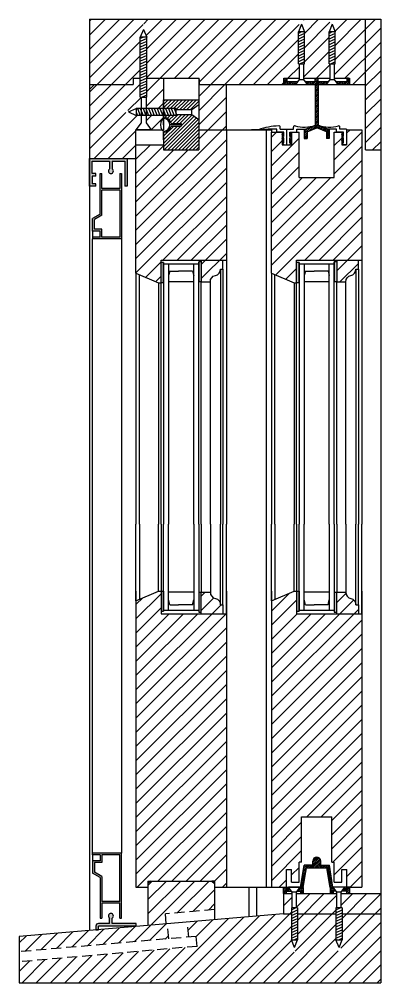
# Model space of a CAD drawing. Header units: inches. Extents: x 1985 to 11287, y 379 to 3234.
# Drawn here: x 7912.71 to 7921.71, y 1638.75 to 1662.75 of the extents above; entities that cross this region are included whole.
import ezdxf

# ---------------------------------------------------------------- set-up
doc = ezdxf.new("R2010")
doc.units = ezdxf.units.IN
doc.header["$MEASUREMENT"] = 0
doc.linetypes.add('HIDDEN', pattern=[0.375, 0.25, -0.125])
for name, color, linetype in [('alum. sill 99', 1, 'CONTINUOUS'), ('glass 99', 6, 'CONTINUOUS'), ('glazing tape 99', 7, 'CONTINUOUS'), ('hardware 99', 94, 'CONTINUOUS'), ('hatch 99', 1, 'CONTINUOUS'), ('screen 99', 4, 'CONTINUOUS'), ('weatherstripping 99', 5, 'CONTINUOUS'), ('wood detail 99', 7, 'CONTINUOUS')]:
    doc.layers.add(name, color=color, linetype=linetype)
pattern_1 = [(45, (8515.62626, 597.57877), (-0.176776695, 0.176776695), [])]

msp = doc.modelspace()

# ---------------------------------------------------------------- hatches: boundary and pattern name
at = {"layer": 'alum. sill 99'}
h = msp.add_hatch(dxfattribs=at)
h.set_pattern_fill('ANSI31', color=256, scale=2, style=0)
h.paths.add_polyline_path([(7917.863507, 1647.667965), (7917.863507, 1647.942163), (7916.238507, 1647.942163), (7916.238507, 1648.509127), (7916.176007, 1648.509127), (7915.613507, 1648.268056), (7915.613507, 1646.985707), (7915.613507, 1641.134127), (7915.908507, 1641.134127), (7915.908507, 1641.288127), (7917.568507, 1641.288127), (7917.568507, 1641.134127), (7917.863507, 1641.134127)])
h.paths.add_polyline_path([(7917.777507, 1648.168677), (7917.715007, 1648.168677), (7917.715007, 1648.181799, 0.350781059), (7917.590007, 1648.324927, -0.375199902), (7917.465007, 1648.481177), (7917.238507, 1648.481177), (7917.238507, 1647.942163), (7917.777507, 1647.942163)], flags=17)
h.paths.add_polyline_path([(7921.238509, 1647.667965), (7921.238509, 1647.942163), (7919.613509, 1647.942163), (7919.613509, 1648.509127), (7919.551009, 1648.509127), (7918.988509, 1648.268056), (7918.988509, 1646.985707), (7918.988509, 1641.134127), (7919.363509, 1641.134127), (7919.363509, 1641.571627), (7919.488509, 1641.571627), (7919.488509, 1641.259127), (7919.676009, 1641.259127), (7919.676009, 1641.759127), (7919.738509, 1641.759127), (7919.738509, 1642.884127), (7920.488509, 1642.884127), (7920.488509, 1641.759127), (7920.551009, 1641.759127), (7920.551009, 1641.259127), (7920.738509, 1641.259127), (7920.738509, 1641.571627), (7920.863509, 1641.571627), (7920.863509, 1641.134127), (7920.938509, 1641.134127), (7921.238509, 1641.134127)])
h.paths.add_polyline_path([(7921.152509, 1648.168677), (7921.090009, 1648.168677), (7921.090009, 1648.181799, 0.350781059), (7920.965009, 1648.324927, -0.375199902), (7920.840009, 1648.481177), (7920.613509, 1648.481177), (7920.613509, 1647.942163), (7921.152509, 1647.942163)], flags=17)
at = {"layer": 'glazing tape 99'}
h = msp.add_hatch(color=7, dxfattribs=at)
h.paths.add_polyline_path([(7917.176007, 1656.214911), (7917.238507, 1656.214911), (7917.238507, 1656.714911), (7917.176007, 1656.714911)])
h.paths.add_polyline_path([(7916.238507, 1656.191411), (7916.301007, 1656.191411), (7916.301007, 1656.691411), (7916.238507, 1656.691411)])
h = msp.add_hatch(color=7, dxfattribs=at)
h.paths.add_polyline_path([(7917.176007, 1656.214911), (7917.238507, 1656.214911), (7917.238507, 1656.714911), (7917.176007, 1656.714911)])
h.paths.add_polyline_path([(7916.238507, 1656.191411), (7916.301007, 1656.191411), (7916.301007, 1656.691411), (7916.238507, 1656.691411)])
h = msp.add_hatch(color=7, dxfattribs=at)
h.paths.add_polyline_path([(7920.551009, 1656.214911), (7920.613509, 1656.214911), (7920.613509, 1656.714911), (7920.551009, 1656.714911)])
h.paths.add_polyline_path([(7919.613509, 1656.191411), (7919.676009, 1656.191411), (7919.676009, 1656.691411), (7919.613509, 1656.691411)])
h = msp.add_hatch(color=7, dxfattribs=at)
h.paths.add_polyline_path([(7920.551009, 1656.214911), (7920.613509, 1656.214911), (7920.613509, 1656.714911), (7920.551009, 1656.714911)])
h.paths.add_polyline_path([(7919.613509, 1656.191411), (7919.676009, 1656.191411), (7919.676009, 1656.691411), (7919.613509, 1656.691411)])
h = msp.add_hatch(color=7, dxfattribs=at)
h.paths.add_polyline_path([(7917.176007, 1647.981177), (7917.238507, 1647.981177), (7917.238507, 1648.481177), (7917.176007, 1648.481177)])
h.paths.add_polyline_path([(7916.238507, 1648.009127), (7916.301007, 1648.009127), (7916.301007, 1648.509127), (7916.238507, 1648.509127)])
h = msp.add_hatch(color=7, dxfattribs=at)
h.paths.add_polyline_path([(7920.551009, 1647.981177), (7920.613509, 1647.981177), (7920.613509, 1648.481177), (7920.551009, 1648.481177)])
h.paths.add_polyline_path([(7919.613509, 1648.009127), (7919.676009, 1648.009127), (7919.676009, 1648.509127), (7919.613509, 1648.509127)])
at = {"layer": 'hardware 99'}
h = msp.add_hatch(dxfattribs=at)
h.set_pattern_fill('ANSI31', color=256, scale=0.25, style=0)
h.set_pattern_definition([(45, (8264.01868, -311.12573), (-0.0220970869, 0.0220970869), [])])
h.paths.add_polyline_path([(7919.586597, 1661.12896), (7919.639538, 1661.20096), (7919.365509, 1661.20096), (7919.365509, 1661.28296), (7919.325509, 1661.28296), (7919.293509, 1661.25096), (7919.293509, 1661.12896)])
h.paths.add_polyline_path([(7919.822479, 1661.20096), (7919.875421, 1661.12896), (7920.077509, 1661.12896), (7920.077509, 1660.11396), (7919.837712, 1660.01596), (7919.801009, 1660.00096), (7919.801009, 1659.78096), (7919.873009, 1659.78096), (7919.873009, 1659.952604), (7920.113509, 1660.050892), (7920.354009, 1659.952604), (7920.354009, 1659.78096), (7920.426009, 1659.78096), (7920.426009, 1660.00096), (7920.149509, 1660.11396), (7920.149509, 1661.12896), (7920.351597, 1661.12896), (7920.404538, 1661.20096), (7920.149509, 1661.20096), (7920.149509, 1661.28296), (7920.077509, 1661.28296), (7920.077509, 1661.20096)])
h.paths.add_polyline_path([(7920.587479, 1661.20096), (7920.640421, 1661.12896), (7920.933509, 1661.12896), (7920.933509, 1661.25096), (7920.901509, 1661.28296), (7920.861509, 1661.28296), (7920.861509, 1661.20096)])
h = msp.add_hatch(dxfattribs=at)
h.set_pattern_fill('ANSI31', color=256, scale=0.25, style=0)
h.set_pattern_definition([(45, (8264.01868, -250.430067), (-0.0220970869, 0.0220970869), [])])
h.paths.add_polyline_path([(7919.414097, 1641.134127), (7919.288509, 1641.134127), (7919.288509, 1640.974127), (7919.360509, 1640.974127), (7919.360509, 1641.034127), (7919.487626, 1641.034127)])
h.paths.add_polyline_path([(7919.779564, 1641.1225), (7919.859685, 1641.612127), (7920.367333, 1641.612127), (7920.447454, 1641.1225), (7920.447454, 1640.974127), (7920.519454, 1640.974127), (7920.519454, 1641.034127), (7920.597626, 1641.034127), (7920.524097, 1641.134127), (7920.518509, 1641.134127), (7920.428509, 1641.684127), (7920.213509, 1641.684127), (7920.213509, 1641.784127, 1), (7920.013509, 1641.784127), (7920.013509, 1641.684127), (7919.798509, 1641.684127), (7919.708509, 1641.134127), (7919.702921, 1641.134127), (7919.629391, 1641.034127), (7919.707564, 1641.034127), (7919.707564, 1640.974127), (7919.779564, 1640.974127)])
h.paths.add_polyline_path([(7920.938509, 1641.134127), (7920.812921, 1641.134127), (7920.739391, 1641.034127), (7920.866509, 1641.034127), (7920.866509, 1640.974127), (7920.938509, 1640.974127)])
at = {"layer": 'hatch 99'}
h = msp.add_hatch(dxfattribs=at)
h.set_pattern_fill('ANSI31', color=256, scale=2, style=0)
h.set_pattern_definition(pattern_1)
h.paths.add_polyline_path([(7915.716007, 1662.31096), (7915.738507, 1662.361254), (7915.738507, 1662.51132), (7915.801007, 1662.651026), (7915.863507, 1662.51132), (7915.863507, 1662.361254), (7915.886007, 1662.31096), (7915.886007, 1661.28296), (7917.184007, 1661.28296), (7917.184007, 1661.12896), (7919.293509, 1661.12896), (7919.293509, 1661.28296), (7919.678509, 1661.28296), (7919.678509, 1661.64646), (7919.656009, 1661.64646), (7919.656009, 1662.43896), (7919.678509, 1662.49596), (7919.678509, 1662.75396), (7914.457757, 1662.75396), (7914.457757, 1661.12896), (7915.544007, 1661.12896), (7915.544007, 1661.28296), (7915.707749, 1661.28296), (7915.716007, 1661.286381)])
h.paths.add_polyline_path([(7920.421009, 1662.43896), (7920.443509, 1662.49596), (7920.443509, 1662.75396), (7919.783509, 1662.75396), (7919.783509, 1662.49596), (7919.806009, 1662.43896), (7919.806009, 1661.64646), (7919.783509, 1661.64646), (7919.783509, 1661.28296), (7920.443509, 1661.28296), (7920.443509, 1661.64646), (7920.421009, 1661.64646)])
h.paths.add_polyline_path([(7921.332259, 1662.75396), (7920.548509, 1662.75396), (7920.548509, 1662.49596), (7920.571009, 1662.43896), (7920.571009, 1661.64646), (7920.548509, 1661.64646), (7920.548509, 1661.28296), (7920.933509, 1661.28296), (7920.933509, 1661.12896), (7921.332259, 1661.12896)])
h.paths.add_polyline_path([(7921.707259, 1662.75396), (7921.332259, 1662.75396), (7921.332259, 1659.50096), (7921.707259, 1659.50096)])
h = msp.add_hatch(dxfattribs=at)
h.set_pattern_fill('ANSI31', color=256, scale=2, style=0)
h.set_pattern_definition(pattern_1)
h.paths.add_polyline_path([(7915.738507, 1660.17096), (7915.738507, 1660.359849), (7915.616007, 1660.359849), (7915.565713, 1660.382349), (7915.471817, 1660.382349), (7915.332111, 1660.444849), (7915.471817, 1660.507349), (7915.565713, 1660.507349), (7915.616007, 1660.529849), (7915.738507, 1660.529849), (7915.738507, 1660.81346), (7915.716007, 1660.81346), (7915.716007, 1661.28296), (7915.544007, 1661.28296), (7915.544007, 1661.12896), (7914.582757, 1661.12896), (7914.457757, 1661.00396), (7914.457757, 1659.28296), (7915.613507, 1659.28296), (7915.613507, 1660.00096)])
h.paths.add_polyline_path([(7916.301007, 1661.28296), (7915.886007, 1661.28296), (7915.886007, 1660.81346), (7915.863507, 1660.81346), (7915.863507, 1660.529849), (7916.301007, 1660.529849)])
h.paths.add_polyline_path([(7916.253695, 1660.250625, -0.239084783), (7916.301007, 1660.281581), (7916.301007, 1660.359849), (7915.863507, 1660.359849), (7915.863507, 1660.17096), (7915.988507, 1660.00096), (7916.253888, 1660.00096, -0.267534355)])
h.paths.add_polyline_path([(7917.863507, 1661.12896), (7917.176007, 1661.12896), (7917.176007, 1660.75096), (7917.176007, 1660.00096), (7917.863507, 1660.00096)])
h.paths.add_polyline_path([(7917.863507, 1660.00096), (7917.176007, 1660.00096), (7917.176007, 1659.50396), (7916.301007, 1659.50396), (7916.301007, 1659.62596), (7915.613507, 1659.62596), (7915.613507, 1656.432483), (7916.176007, 1656.191411), (7916.238507, 1656.191411), (7916.238507, 1656.753926), (7917.863507, 1656.753926)])
h.paths.add_polyline_path([(7917.777507, 1656.753926), (7917.238507, 1656.753926), (7917.238507, 1656.214911), (7917.465007, 1656.214911, -0.375199902), (7917.590007, 1656.371161, 0.375199902), (7917.715007, 1656.527411), (7917.777507, 1656.527411)], flags=17)
h.paths.add_polyline_path([(7921.238509, 1660.00096), (7920.856509, 1660.00096), (7920.856509, 1659.62596), (7920.784509, 1659.62596), (7920.738509, 1659.62596), (7920.738509, 1659.93846), (7920.606509, 1659.93846), (7920.551009, 1659.93846), (7920.551009, 1658.81346), (7919.676009, 1658.81346), (7919.676009, 1659.93846), (7919.488509, 1659.93846), (7919.488509, 1659.62596), (7919.252509, 1659.62596), (7919.252509, 1659.93846), (7919.120509, 1659.93846), (7918.988509, 1659.93846), (7918.988509, 1656.432483), (7919.551009, 1656.191411), (7919.613509, 1656.191411), (7919.613509, 1656.753926), (7921.238509, 1656.753926)])
h.paths.add_polyline_path([(7921.152509, 1656.753926), (7920.613509, 1656.753926), (7920.613509, 1656.214911), (7920.840009, 1656.214911, -0.375199902), (7920.965009, 1656.371161, 0.375199902), (7921.090009, 1656.527411), (7921.152509, 1656.527411)], flags=17)
h = msp.add_hatch(dxfattribs=at)
h.set_pattern_fill('ANSI31', color=256, scale=0.5, style=0)
h.set_pattern_definition([(45, (8420.75259, 229.02814), (-0.0441941738, 0.0441941738), [])])
h.paths.add_polyline_path([(7917.176007, 1660.00096), (7917.176007, 1660.257349), (7917.006007, 1660.382349), (7916.613507, 1660.382349), (7916.613507, 1660.359849), (7916.301007, 1660.359849), (7916.301007, 1660.31346, -0.365977382), (7916.485885, 1660.15721), (7916.738507, 1660.15721), (7916.738507, 1660.09471), (7916.485885, 1660.09471, -0.365977382), (7916.301007, 1659.93846), (7916.301007, 1659.75096), (7916.301007, 1659.50396), (7917.176007, 1659.50396)])
h.paths.add_polyline_path([(7917.176007, 1660.75096), (7916.301007, 1660.75096), (7916.301007, 1660.529849), (7916.613507, 1660.529849), (7916.613507, 1660.507349), (7917.006007, 1660.507349), (7917.176007, 1660.632349)])
h = msp.add_hatch(dxfattribs=at)
h.set_pattern_fill('ANSI31', color=256, scale=2, style=0)
h.set_pattern_definition(pattern_1)
h.paths.add_polyline_path([(7921.707259, 1640.974127), (7920.938509, 1640.974127), (7920.721009, 1640.974127), (7920.721009, 1640.616627), (7920.743509, 1640.616627), (7920.743509, 1640.474127), (7921.707259, 1640.474127)])
h.paths.add_polyline_path([(7920.616009, 1640.974127), (7919.611009, 1640.974127), (7919.611009, 1640.616627), (7919.633509, 1640.616627), (7919.633509, 1640.474127), (7920.593509, 1640.474127), (7920.593509, 1640.616627), (7920.616009, 1640.616627)])
h.paths.add_polyline_path([(7919.506009, 1640.974127), (7919.288509, 1640.974127), (7919.288509, 1640.474127), (7919.483509, 1640.474127), (7919.483509, 1640.616627), (7919.506009, 1640.616627)])
h.paths.add_polyline_path([(7921.707259, 1640.474127), (7920.743509, 1640.474127), (7920.743509, 1639.824127), (7920.721009, 1639.767127), (7920.721009, 1639.638325), (7920.668509, 1639.498619), (7920.616009, 1639.638325), (7920.616009, 1639.767127), (7920.593509, 1639.824127), (7920.593509, 1640.474127), (7919.633509, 1640.474127), (7919.633509, 1639.824127), (7919.611009, 1639.767127), (7919.611009, 1639.638325), (7919.558509, 1639.498619), (7919.506009, 1639.638325), (7919.506009, 1639.767127), (7919.483509, 1639.824127), (7919.483509, 1640.474127), (7919.288509, 1640.474127), (7916.896898, 1640.266466), (7916.929337, 1639.892872), (7917.116134, 1639.909091), (7917.13776, 1639.660028), (7912.707757, 1639.275376), (7912.707757, 1638.754127), (7921.707259, 1638.754127)])
h.paths.add_polyline_path([(7916.398773, 1640.223214), (7912.707757, 1639.902728), (7912.707757, 1639.526317), (7916.431211, 1639.84962)], flags=17)
h.paths.add_polyline_path([(7917.568507, 1641.225627), (7917.506007, 1641.288127), (7915.971007, 1641.288127), (7915.908507, 1641.225627), (7915.908507, 1640.180645), (7916.368661, 1640.2206), (7916.347035, 1640.469663), (7917.568507, 1640.575722)])
at = {"layer": 'screen 99'}
for points in [[(7915.395257, 1659.28296), (7914.457757, 1659.28296), (7914.457757, 1658.59546), (7914.613757, 1658.59546), (7914.613757, 1658.65796), (7914.520257, 1658.65796), (7914.520257, 1658.84546), (7914.613757, 1658.84546), (7914.613757, 1658.90796), (7914.520257, 1658.90796), (7914.520257, 1659.22046), (7914.957757, 1659.22046), (7914.957757, 1659.024587, 3.732050808), (7915.020257, 1659.024587), (7915.020257, 1659.22046), (7915.332757, 1659.22046), (7915.332757, 1658.59546), (7915.395257, 1658.59546)], [(7915.020257, 1640.363046, 3.732050808), (7914.957757, 1640.363046), (7914.957757, 1640.229672), (7914.676507, 1640.229672, 0.414213562), (7914.614007, 1640.167172), (7914.614007, 1640.073672), (7914.676507, 1640.073672), (7914.676507, 1640.167172), (7915.614007, 1640.167172), (7915.614007, 1640.229672), (7915.020257, 1640.229672)]]:
    msp.add_hatch(color=256, dxfattribs=at).paths.add_polyline_path(points)
h = msp.add_hatch(color=256, dxfattribs=at)
h.paths.add_polyline_path([(7915.257007, 1658.90796), (7915.213507, 1658.90796), (7915.213507, 1658.53796), (7914.764507, 1658.53796), (7914.764507, 1658.90796), (7914.721007, 1658.90796), (7914.721007, 1657.89696), (7914.535007, 1657.789573), (7914.535007, 1657.47946), (7914.721007, 1657.47946), (7914.721007, 1657.32946), (7914.535007, 1657.32946), (7914.535007, 1657.28596), (7915.257007, 1657.28596)])
h.paths.add_polyline_path([(7914.764507, 1658.49446), (7915.213507, 1658.49446), (7915.213507, 1657.32946), (7914.764507, 1657.32946), (7914.764507, 1657.52296), (7914.578507, 1657.52296), (7914.578507, 1657.764458), (7914.764507, 1657.871845)], flags=16)
h = msp.add_hatch(color=256, dxfattribs=at)
h.paths.add_polyline_path([(7915.257007, 1641.985046), (7914.535007, 1641.985046), (7914.535007, 1641.941546), (7914.721007, 1641.941546), (7914.721007, 1641.791546), (7914.535007, 1641.791546), (7914.535007, 1641.481433), (7914.721007, 1641.374046), (7914.721007, 1640.363046), (7914.764507, 1640.363046), (7914.764507, 1640.733046), (7915.213507, 1640.733046), (7915.213507, 1640.363046), (7915.257007, 1640.363046)])
h.paths.add_polyline_path([(7915.213507, 1641.941546), (7915.213507, 1640.776546), (7914.764507, 1640.776546), (7914.764507, 1641.39916), (7914.578507, 1641.506548), (7914.578507, 1641.748046), (7914.764507, 1641.748046), (7914.764507, 1641.941546)], flags=16)

# ---------------------------------------------------------------- linework, layer by layer
at = {"layer": 'glass 99', "color": 6}
for p, q in [((7917.176007, 1650.1806), (7917.176007, 1656.714911)), ((7920.551009, 1650.1806), (7920.551009, 1656.714911)), ((7916.301007, 1656.691411), (7916.301007, 1650.1806)), ((7916.301007, 1656.660226), (7917.176007, 1656.660226)), ((7916.301007, 1656.660226), (7917.176007, 1656.660226)), ((7916.426007, 1656.660226), (7916.426007, 1650.1806)), ((7916.455998, 1656.479292), (7916.426007, 1656.371509)), ((7916.455998, 1656.479292), (7916.426007, 1656.371509)), ((7916.455998, 1656.479292), (7916.676007, 1656.479292)), ((7916.455998, 1656.479292), (7916.676007, 1656.479292)), ((7917.021016, 1656.479292), (7916.676007, 1656.479292)), ((7917.021016, 1656.479292), (7916.676007, 1656.479292)), ((7917.021016, 1656.479292), (7917.051007, 1656.371509)), ((7917.021016, 1656.479292), (7917.051007, 1656.371509)), ((7917.051007, 1650.1806), (7917.051007, 1656.660226)), ((7919.676009, 1656.691411), (7919.676009, 1650.1806)), ((7919.676009, 1656.660226), (7920.551009, 1656.660226)), ((7919.676009, 1656.660226), (7920.551009, 1656.660226)), ((7919.801009, 1656.660226), (7919.801009, 1650.1806)), ((7919.831, 1656.479292), (7919.801009, 1656.371509)), ((7919.831, 1656.479292), (7919.801009, 1656.371509)), ((7919.831, 1656.479292), (7920.051009, 1656.479292)), ((7919.831, 1656.479292), (7920.051009, 1656.479292)), ((7920.396017, 1656.479292), (7920.051009, 1656.479292)), ((7920.396017, 1656.479292), (7920.051009, 1656.479292)), ((7920.396017, 1656.479292), (7920.426009, 1656.371509)), ((7920.396017, 1656.479292), (7920.426009, 1656.371509)), ((7920.426009, 1650.1806), (7920.426009, 1656.660226)), ((7917.051007, 1656.214911), (7916.426007, 1656.214911)), ((7917.051007, 1656.214911), (7916.426007, 1656.214911)), ((7920.426009, 1656.214911), (7919.801009, 1656.214911)), ((7920.426009, 1656.214911), (7919.801009, 1656.214911)), ((7916.301007, 1648.009127), (7916.301007, 1650.1806)), ((7916.426007, 1648.035863), (7916.426007, 1650.1806)), ((7917.051007, 1650.1806), (7917.051007, 1648.035863)), ((7917.176007, 1650.1806), (7917.176007, 1647.981177)), ((7919.676009, 1648.009127), (7919.676009, 1650.1806)), ((7919.801009, 1648.035863), (7919.801009, 1650.1806)), ((7920.426009, 1650.1806), (7920.426009, 1648.035863)), ((7920.551009, 1650.1806), (7920.551009, 1647.981177)), ((7917.051007, 1648.481177), (7916.426007, 1648.481177)), ((7920.426009, 1648.481177), (7919.801009, 1648.481177)), ((7916.455998, 1648.168683), (7916.426007, 1648.288865)), ((7916.455998, 1648.168683), (7916.676007, 1648.168683)), ((7917.021016, 1648.168683), (7916.676007, 1648.168683)), ((7917.021016, 1648.168683), (7917.051007, 1648.288865)), ((7919.831, 1648.168683), (7919.801009, 1648.288865)), ((7919.831, 1648.168683), (7920.051009, 1648.168683)), ((7920.396017, 1648.168683), (7920.051009, 1648.168683)), ((7920.396017, 1648.168683), (7920.426009, 1648.288865)), ((7916.301007, 1648.035863), (7917.176007, 1648.035863)), ((7919.676009, 1648.035863), (7920.551009, 1648.035863))]:
    msp.add_line(p, q, dxfattribs=at)
at = {"layer": 'glazing tape 99'}
for p, q in [((7917.176007, 1656.714911), (7917.176007, 1656.214911)), ((7917.238507, 1656.714911), (7917.176007, 1656.714911)), ((7917.176007, 1656.714911), (7917.176007, 1656.214911)), ((7917.238507, 1656.714911), (7917.176007, 1656.714911)), ((7920.551009, 1656.714911), (7920.551009, 1656.214911)), ((7920.613509, 1656.714911), (7920.551009, 1656.714911)), ((7920.551009, 1656.714911), (7920.551009, 1656.214911)), ((7920.613509, 1656.714911), (7920.551009, 1656.714911)), ((7916.301007, 1656.691411), (7916.238507, 1656.691411)), ((7916.301007, 1656.691411), (7916.238507, 1656.691411)), ((7916.301007, 1656.191411), (7916.301007, 1656.691411)), ((7916.301007, 1656.191411), (7916.301007, 1656.691411)), ((7919.676009, 1656.691411), (7919.613509, 1656.691411)), ((7919.676009, 1656.691411), (7919.613509, 1656.691411)), ((7919.676009, 1656.191411), (7919.676009, 1656.691411)), ((7919.676009, 1656.191411), (7919.676009, 1656.691411)), ((7916.301007, 1656.191411), (7916.238507, 1656.191411)), ((7916.301007, 1656.191411), (7916.238507, 1656.191411)), ((7917.238507, 1656.214911), (7917.176007, 1656.214911)), ((7917.238507, 1656.214911), (7917.176007, 1656.214911)), ((7919.676009, 1656.191411), (7919.613509, 1656.191411)), ((7919.676009, 1656.191411), (7919.613509, 1656.191411)), ((7920.613509, 1656.214911), (7920.551009, 1656.214911)), ((7920.613509, 1656.214911), (7920.551009, 1656.214911)), ((7916.238507, 1648.509127), (7916.301007, 1648.509127)), ((7916.301007, 1648.509127), (7916.301007, 1648.009127)), ((7917.176007, 1648.481177), (7917.176007, 1647.981177)), ((7919.613509, 1648.509127), (7919.676009, 1648.509127)), ((7919.676009, 1648.509127), (7919.676009, 1648.009127)), ((7920.551009, 1648.481177), (7920.551009, 1647.981177)), ((7916.238507, 1648.009127), (7916.301007, 1648.009127)), ((7919.613509, 1648.009127), (7919.676009, 1648.009127))]:
    msp.add_line(p, q, dxfattribs=at)
at = {"layer": 'glazing tape 99', "color": 7}
for p, q in [((7917.176007, 1648.481177), (7917.238507, 1648.481177)), ((7920.551009, 1648.481177), (7920.613509, 1648.481177)), ((7917.176007, 1647.981177), (7917.238507, 1647.981177)), ((7920.551009, 1647.981177), (7920.613509, 1647.981177))]:
    msp.add_line(p, q, dxfattribs=at)
at = {"layer": 'hardware 99'}
for p, q in [((7915.801007, 1662.50096), (7915.716007, 1662.31096)), ((7915.801007, 1662.50096), (7915.886007, 1662.31096)), ((7919.731009, 1662.62896), (7919.656009, 1662.43896)), ((7919.731009, 1662.62896), (7919.806009, 1662.43896)), ((7920.496009, 1662.62896), (7920.421009, 1662.43896)), ((7920.496009, 1662.62896), (7920.571009, 1662.43896)), ((7915.716007, 1660.81346), (7915.716007, 1662.31096)), ((7915.886007, 1662.31096), (7915.716007, 1662.31096)), ((7915.80956, 1662.31096), (7915.716007, 1662.272209)), ((7915.886007, 1662.272209), (7915.716007, 1662.201793)), ((7915.886007, 1660.81346), (7915.886007, 1662.31096)), ((7919.656009, 1661.64646), (7919.656009, 1662.43896)), ((7919.806009, 1662.43896), (7919.656009, 1662.43896)), ((7919.736773, 1662.43896), (7919.656009, 1662.401046)), ((7919.806009, 1662.401046), (7919.656009, 1662.33063)), ((7919.806009, 1662.33063), (7919.656009, 1662.260213)), ((7919.806009, 1662.260213), (7919.656009, 1662.189797)), ((7919.806009, 1661.64646), (7919.806009, 1662.43896)), ((7920.421009, 1661.64646), (7920.421009, 1662.43896)), ((7920.571009, 1662.43896), (7920.421009, 1662.43896)), ((7920.501773, 1662.43896), (7920.421009, 1662.401046)), ((7920.571009, 1662.401046), (7920.421009, 1662.33063)), ((7920.571009, 1662.33063), (7920.421009, 1662.260213)), ((7920.571009, 1662.260213), (7920.421009, 1662.189797)), ((7920.571009, 1661.64646), (7920.571009, 1662.43896)), ((7915.886007, 1662.201793), (7915.716007, 1662.131376)), ((7915.886007, 1662.131376), (7915.716007, 1662.06096)), ((7915.886007, 1662.06096), (7915.716007, 1661.990544)), ((7915.886007, 1661.990544), (7915.716007, 1661.920127)), ((7919.806009, 1662.189797), (7919.656009, 1662.119381)), ((7919.806009, 1662.119381), (7919.656009, 1662.048964)), ((7919.806009, 1662.048964), (7919.656009, 1661.978548)), ((7920.571009, 1662.189797), (7920.421009, 1662.119381)), ((7920.571009, 1662.119381), (7920.421009, 1662.048964)), ((7920.571009, 1662.048964), (7920.421009, 1661.978548)), ((7915.886007, 1661.920127), (7915.716007, 1661.849711)), ((7915.886007, 1661.849711), (7915.716007, 1661.779295)), ((7915.886007, 1661.779295), (7915.716007, 1661.708879)), ((7919.806009, 1661.978548), (7919.656009, 1661.908132)), ((7919.806009, 1661.908132), (7919.656009, 1661.837715)), ((7919.806009, 1661.837715), (7919.656009, 1661.767299)), ((7919.806009, 1661.767299), (7919.656009, 1661.696883)), ((7920.571009, 1661.978548), (7920.421009, 1661.908132)), ((7920.571009, 1661.908132), (7920.421009, 1661.837715)), ((7920.571009, 1661.837715), (7920.421009, 1661.767299)), ((7920.571009, 1661.767299), (7920.421009, 1661.696883)), ((7915.886007, 1661.708879), (7915.716007, 1661.638462)), ((7915.886007, 1661.638462), (7915.716007, 1661.568046)), ((7915.886007, 1661.568046), (7915.716007, 1661.49763)), ((7919.656009, 1661.64646), (7919.806009, 1661.64646)), ((7919.678509, 1661.64646), (7919.678509, 1661.25396)), ((7919.806009, 1661.696883), (7919.704277, 1661.64646)), ((7919.783509, 1661.64646), (7919.783509, 1661.25396)), ((7920.421009, 1661.64646), (7920.571009, 1661.64646)), ((7920.443509, 1661.64646), (7920.443509, 1661.25396)), ((7920.571009, 1661.696883), (7920.469277, 1661.64646)), ((7920.548509, 1661.64646), (7920.548509, 1661.25396)), ((7915.886007, 1661.49763), (7915.716007, 1661.427213)), ((7915.886007, 1661.427213), (7915.716007, 1661.356797)), ((7915.886007, 1661.356797), (7915.716007, 1661.286381)), ((7915.886007, 1661.286381), (7915.716007, 1661.215964)), ((7919.293509, 1661.25096), (7919.325509, 1661.28296)), ((7919.325509, 1661.28296), (7919.365509, 1661.28296)), ((7919.365509, 1661.28296), (7919.365509, 1661.20096)), ((7920.077509, 1661.20096), (7920.077509, 1661.28296)), ((7920.077509, 1661.28296), (7920.149509, 1661.28296)), ((7920.149509, 1661.20096), (7920.149509, 1661.28296)), ((7920.901509, 1661.28296), (7920.861509, 1661.28296)), ((7920.861509, 1661.28296), (7920.861509, 1661.20096)), ((7920.933509, 1661.25096), (7920.901509, 1661.28296)), ((7915.886007, 1661.215964), (7915.716007, 1661.145548)), ((7915.886007, 1661.145548), (7915.716007, 1661.075132)), ((7915.886007, 1661.075132), (7915.716007, 1661.004715)), ((7917.184007, 1661.25096), (7917.184007, 1661.12896)), ((7919.293509, 1661.25096), (7919.293509, 1661.12896)), ((7919.293509, 1661.12896), (7920.077509, 1661.12896)), ((7919.365509, 1661.20096), (7919.639538, 1661.20096)), ((7919.678509, 1661.25396), (7919.586597, 1661.12896)), ((7919.586597, 1661.12896), (7919.875421, 1661.12896)), ((7919.678509, 1661.25396), (7919.783509, 1661.25396)), ((7919.783509, 1661.25396), (7919.875421, 1661.12896)), ((7919.822479, 1661.20096), (7920.077509, 1661.20096)), ((7920.077509, 1661.12896), (7920.077509, 1660.11396)), ((7920.149509, 1661.20096), (7920.404538, 1661.20096)), ((7920.149509, 1661.12896), (7920.933509, 1661.12896)), ((7920.149509, 1661.12896), (7920.149509, 1660.11396)), ((7920.443509, 1661.25396), (7920.351597, 1661.12896)), ((7920.351597, 1661.12896), (7920.640421, 1661.12896)), ((7920.443509, 1661.25396), (7920.548509, 1661.25396)), ((7920.548509, 1661.25396), (7920.640421, 1661.12896)), ((7920.587479, 1661.20096), (7920.861509, 1661.20096)), ((7920.933509, 1661.12896), (7920.933509, 1661.25096)), ((7915.886007, 1661.004715), (7915.716007, 1660.934299)), ((7915.886007, 1660.934299), (7915.716007, 1660.863883)), ((7915.716007, 1660.81346), (7915.886007, 1660.81346)), ((7915.738507, 1660.81346), (7915.738507, 1660.17096)), ((7915.886007, 1660.863883), (7915.764276, 1660.81346)), ((7915.863507, 1660.81346), (7915.863507, 1660.17096)), ((7917.006007, 1660.507349), (7917.176007, 1660.632349)), ((7917.176007, 1660.632349), (7917.176007, 1660.257349)), ((7915.426007, 1660.444849), (7915.616007, 1660.529849)), ((7915.426007, 1660.444849), (7915.616007, 1660.359849)), ((7916.613507, 1660.529849), (7915.616007, 1660.529849)), ((7915.616007, 1660.529849), (7915.616007, 1660.359849)), ((7915.616007, 1660.436295), (7915.647672, 1660.359849)), ((7916.613507, 1660.359849), (7915.616007, 1660.359849)), ((7915.647672, 1660.529849), (7915.718089, 1660.359849)), ((7915.718089, 1660.529849), (7915.788505, 1660.359849)), ((7915.788505, 1660.529849), (7915.858921, 1660.359849)), ((7915.858921, 1660.529849), (7915.929337, 1660.359849)), ((7915.929337, 1660.529849), (7915.999754, 1660.359849)), ((7915.999754, 1660.529849), (7916.07017, 1660.359849)), ((7916.07017, 1660.529849), (7916.140586, 1660.359849)), ((7916.140586, 1660.529849), (7916.211003, 1660.359849)), ((7916.211003, 1660.529849), (7916.281419, 1660.359849)), ((7916.281419, 1660.529849), (7916.351835, 1660.359849)), ((7916.351835, 1660.529849), (7916.422252, 1660.359849)), ((7916.422252, 1660.529849), (7916.492668, 1660.359849)), ((7916.492668, 1660.529849), (7916.563084, 1660.359849)), ((7916.563084, 1660.529849), (7916.613507, 1660.408117)), ((7916.613507, 1660.359849), (7916.613507, 1660.529849)), ((7916.613507, 1660.507349), (7917.006007, 1660.507349)), ((7916.613507, 1660.382349), (7917.006007, 1660.382349)), ((7917.006007, 1660.382349), (7917.006007, 1660.507349)), ((7917.006007, 1660.382349), (7917.176007, 1660.257349)), ((7915.738507, 1660.17096), (7915.613507, 1660.00096)), ((7915.863507, 1660.17096), (7915.988507, 1660.00096)), ((7919.801009, 1660.00096), (7920.077509, 1660.11396)), ((7920.426009, 1660.00096), (7920.149509, 1660.11396)), ((7915.988507, 1660.00096), (7915.613507, 1660.00096)), ((7919.801009, 1660.00096), (7919.801009, 1659.78096)), ((7919.873009, 1659.952604), (7920.113509, 1660.050892)), ((7919.873009, 1659.952604), (7919.873009, 1659.78096)), ((7920.354009, 1659.952604), (7920.113509, 1660.050892)), ((7920.354009, 1659.952604), (7920.354009, 1659.78096)), ((7920.426009, 1660.00096), (7920.426009, 1659.78096)), ((7919.801009, 1659.78096), (7919.873009, 1659.78096)), ((7920.426009, 1659.78096), (7920.354009, 1659.78096)), ((7919.708509, 1641.134127), (7919.798509, 1641.684127)), ((7919.779564, 1641.1225), (7919.859685, 1641.612127)), ((7920.013509, 1641.684127), (7919.798509, 1641.684127)), ((7919.859685, 1641.612127), (7920.367333, 1641.612127)), ((7920.013509, 1641.684127), (7920.013509, 1641.784127)), ((7920.213509, 1641.684127), (7920.213509, 1641.784127)), ((7920.213509, 1641.684127), (7920.428509, 1641.684127)), ((7920.447454, 1641.1225), (7920.367333, 1641.612127)), ((7920.518509, 1641.134127), (7920.428509, 1641.684127)), ((7919.288509, 1640.974127), (7919.288509, 1641.134127)), ((7919.288509, 1641.134127), (7919.708509, 1641.134127)), ((7919.506009, 1641.009127), (7919.414097, 1641.134127)), ((7919.702921, 1641.134127), (7919.414097, 1641.134127)), ((7919.611009, 1641.009127), (7919.702921, 1641.134127)), ((7919.779564, 1641.1225), (7919.779564, 1640.974127)), ((7920.447454, 1641.1225), (7920.447454, 1640.974127)), ((7920.938509, 1641.134127), (7920.518509, 1641.134127)), ((7920.616009, 1641.009127), (7920.524097, 1641.134127)), ((7920.812921, 1641.134127), (7920.524097, 1641.134127)), ((7920.721009, 1641.009127), (7920.812921, 1641.134127)), ((7920.938509, 1640.974127), (7920.938509, 1641.134127)), ((7919.288509, 1640.974127), (7919.360509, 1640.974127)), ((7919.360509, 1640.974127), (7919.360509, 1641.034127)), ((7919.360509, 1641.034127), (7919.487626, 1641.034127)), ((7919.506009, 1640.616627), (7919.506009, 1641.009127)), ((7919.611009, 1641.009127), (7919.506009, 1641.009127)), ((7919.611009, 1640.616627), (7919.611009, 1641.009127)), ((7919.629391, 1641.034127), (7919.707564, 1641.034127)), ((7919.707564, 1641.034127), (7919.707564, 1640.974127)), ((7919.707564, 1640.974127), (7919.779564, 1640.974127)), ((7920.447454, 1640.974127), (7920.519454, 1640.974127)), ((7920.597626, 1641.034127), (7920.519454, 1641.034127)), ((7920.519454, 1641.034127), (7920.519454, 1640.974127)), ((7920.616009, 1640.616627), (7920.616009, 1641.009127)), ((7920.721009, 1641.009127), (7920.616009, 1641.009127)), ((7920.721009, 1640.616627), (7920.721009, 1641.009127)), ((7920.866509, 1641.034127), (7920.739391, 1641.034127)), ((7920.866509, 1640.974127), (7920.866509, 1641.034127)), ((7920.866509, 1640.974127), (7920.938509, 1640.974127)), ((7919.633509, 1640.616627), (7919.483509, 1640.616627)), ((7919.483509, 1640.616627), (7919.483509, 1639.824127)), ((7919.483509, 1640.566204), (7919.58524, 1640.616627)), ((7919.483509, 1640.495788), (7919.633509, 1640.566204)), ((7919.483509, 1640.425371), (7919.633509, 1640.495788)), ((7919.483509, 1640.354955), (7919.633509, 1640.425371)), ((7919.633509, 1640.616627), (7919.633509, 1639.824127)), ((7920.743509, 1640.616627), (7920.593509, 1640.616627)), ((7920.593509, 1640.616627), (7920.593509, 1639.824127)), ((7920.593509, 1640.566204), (7920.69524, 1640.616627)), ((7920.593509, 1640.495788), (7920.743509, 1640.566204)), ((7920.593509, 1640.425371), (7920.743509, 1640.495788)), ((7920.593509, 1640.354955), (7920.743509, 1640.425371)), ((7920.743509, 1640.616627), (7920.743509, 1639.824127)), ((7919.483509, 1640.284539), (7919.633509, 1640.354955)), ((7919.483509, 1640.214122), (7919.633509, 1640.284539)), ((7919.483509, 1640.143706), (7919.633509, 1640.214122)), ((7920.593509, 1640.284539), (7920.743509, 1640.354955)), ((7920.593509, 1640.214122), (7920.743509, 1640.284539)), ((7920.593509, 1640.143706), (7920.743509, 1640.214122)), ((7919.483509, 1640.07329), (7919.633509, 1640.143706)), ((7919.483509, 1640.002873), (7919.633509, 1640.07329)), ((7919.483509, 1639.932457), (7919.633509, 1640.002873)), ((7919.483509, 1639.862041), (7919.633509, 1639.932457)), ((7920.593509, 1640.07329), (7920.743509, 1640.143706)), ((7920.593509, 1640.002873), (7920.743509, 1640.07329)), ((7920.593509, 1639.932457), (7920.743509, 1640.002873)), ((7920.593509, 1639.862041), (7920.743509, 1639.932457)), ((7919.558509, 1639.634127), (7919.483509, 1639.824127)), ((7919.483509, 1639.824127), (7919.633509, 1639.824127)), ((7919.552745, 1639.824127), (7919.633509, 1639.862041)), ((7919.558509, 1639.634127), (7919.633509, 1639.824127)), ((7920.668509, 1639.634127), (7920.593509, 1639.824127)), ((7920.593509, 1639.824127), (7920.743509, 1639.824127)), ((7920.662745, 1639.824127), (7920.743509, 1639.862041)), ((7920.668509, 1639.634127), (7920.743509, 1639.824127))]:
    msp.add_line(p, q, dxfattribs=at)
msp.add_arc((7920.113509, 1641.784127), 0.1, 0, 180, dxfattribs=at)
at = {"layer": 'screen 99'}
for p, q in [((7914.457757, 1658.59546), (7914.457757, 1659.28296)), ((7914.457757, 1659.28296), (7915.395257, 1659.28296)), ((7914.520257, 1658.90796), (7914.520257, 1659.22046)), ((7914.520257, 1659.22046), (7914.957757, 1659.22046)), ((7914.957757, 1659.22046), (7914.957757, 1659.024587)), ((7915.020257, 1659.22046), (7915.332757, 1659.22046)), ((7915.020257, 1659.22046), (7915.020257, 1659.024587)), ((7915.332757, 1659.22046), (7915.332757, 1658.59546)), ((7915.395257, 1659.28296), (7915.395257, 1658.59546)), ((7914.613757, 1658.90796), (7914.520257, 1658.90796)), ((7914.613757, 1658.84546), (7914.613757, 1658.90796)), ((7914.721007, 1657.89696), (7914.721007, 1658.90796)), ((7914.721007, 1658.90796), (7914.764507, 1658.90796)), ((7914.764507, 1658.53796), (7914.764507, 1658.90796)), ((7915.213507, 1658.90796), (7915.213507, 1658.53796)), ((7915.213507, 1658.90796), (7915.257007, 1658.90796)), ((7915.257007, 1658.90796), (7915.257007, 1657.28596)), ((7914.613757, 1658.84546), (7914.520257, 1658.84546)), ((7914.520257, 1658.84546), (7914.520257, 1658.65796)), ((7914.613757, 1658.65796), (7914.520257, 1658.65796)), ((7914.613757, 1658.59546), (7914.613757, 1658.65796)), ((7914.613757, 1658.59546), (7914.457757, 1658.59546)), ((7915.213507, 1658.53796), (7914.764507, 1658.53796)), ((7915.213507, 1658.49446), (7914.764507, 1658.49446)), ((7914.764507, 1657.871845), (7914.764507, 1658.49446)), ((7915.213507, 1658.49446), (7915.213507, 1657.32946)), ((7915.395257, 1658.59546), (7915.332757, 1658.59546)), ((7914.721007, 1657.89696), (7914.535007, 1657.789573)), ((7914.535007, 1657.47946), (7914.535007, 1657.789573)), ((7914.764507, 1657.871845), (7914.578507, 1657.764458)), ((7914.578507, 1657.52296), (7914.578507, 1657.764458)), ((7914.721007, 1657.47946), (7914.535007, 1657.47946)), ((7914.535007, 1657.47946), (7914.535007, 1657.32946)), ((7914.764507, 1657.52296), (7914.578507, 1657.52296)), ((7914.721007, 1657.32946), (7914.721007, 1657.47946)), ((7914.764507, 1657.32946), (7914.764507, 1657.52296)), ((7914.721007, 1657.32946), (7914.535007, 1657.32946)), ((7914.535007, 1657.32946), (7914.535007, 1657.28596)), ((7915.257007, 1657.28596), (7914.535007, 1657.28596)), ((7914.535007, 1641.985046), (7914.535007, 1657.28596)), ((7915.213507, 1657.32946), (7914.764507, 1657.32946)), ((7915.257007, 1657.28596), (7915.257007, 1641.985046)), ((7915.257007, 1641.985046), (7914.535007, 1641.985046)), ((7914.535007, 1641.941546), (7914.535007, 1641.985046)), ((7914.721007, 1641.941546), (7914.535007, 1641.941546)), ((7914.535007, 1641.941546), (7914.535007, 1641.791546)), ((7914.721007, 1641.941546), (7914.721007, 1641.791546)), ((7915.213507, 1641.941546), (7914.764507, 1641.941546)), ((7914.764507, 1641.941546), (7914.764507, 1641.748046)), ((7915.213507, 1640.776546), (7915.213507, 1641.941546)), ((7915.257007, 1640.363046), (7915.257007, 1641.985046)), ((7914.721007, 1641.791546), (7914.535007, 1641.791546)), ((7914.535007, 1641.791546), (7914.535007, 1641.481433)), ((7914.764507, 1641.748046), (7914.578507, 1641.748046)), ((7914.578507, 1641.748046), (7914.578507, 1641.506548)), ((7914.721007, 1641.374046), (7914.535007, 1641.481433)), ((7914.764507, 1641.39916), (7914.578507, 1641.506548)), ((7914.721007, 1641.374046), (7914.721007, 1640.363046)), ((7914.764507, 1641.39916), (7914.764507, 1640.776546)), ((7915.213507, 1640.776546), (7914.764507, 1640.776546)), ((7915.213507, 1640.733046), (7914.764507, 1640.733046)), ((7914.764507, 1640.733046), (7914.764507, 1640.363046)), ((7915.213507, 1640.363046), (7915.213507, 1640.733046)), ((7914.614007, 1640.167172), (7914.614007, 1640.073672)), ((7914.957757, 1640.229672), (7914.676507, 1640.229672)), ((7915.614007, 1640.167172), (7914.676507, 1640.167172)), ((7914.676507, 1640.073672), (7914.676507, 1640.167172)), ((7914.721007, 1640.363046), (7914.764507, 1640.363046)), ((7914.957757, 1640.229672), (7914.957757, 1640.363046)), ((7915.020257, 1640.229672), (7915.020257, 1640.363046)), ((7915.614007, 1640.229672), (7915.020257, 1640.229672)), ((7915.213507, 1640.363046), (7915.257007, 1640.363046)), ((7915.614007, 1640.167172), (7915.614007, 1640.229672)), ((7914.614007, 1640.073672), (7914.676507, 1640.073672))]:
    msp.add_line(p, q, dxfattribs=at)
for centre, start, end in [((7914.989007, 1658.97046), 120, 60), ((7914.989007, 1640.417172), 300, 240), ((7914.676507, 1640.167172), 90, 180)]:
    msp.add_arc(centre, 0.0625, start, end, dxfattribs=at)
at = {"layer": 'weatherstripping 99'}
for p, q in [((7916.738507, 1660.12596), (7916.457257, 1660.12596)), ((7919.205509, 1660.01596), (7919.205509, 1660.074366)), ((7919.535509, 1660.01596), (7919.535509, 1660.070343)), ((7919.837712, 1660.01596), (7920.077509, 1660.11396)), ((7920.389305, 1660.01596), (7920.149509, 1660.11396)), ((7920.691509, 1660.01596), (7920.691509, 1660.070343)), ((7918.903305, 1660.01596), (7918.663509, 1660.00096)), ((7919.120509, 1660.01596), (7918.903305, 1660.01596)), ((7919.120509, 1659.93846), (7919.120509, 1660.01596)), ((7919.298509, 1659.93846), (7919.120509, 1659.93846)), ((7919.205509, 1660.01596), (7919.535509, 1660.01596)), ((7919.298509, 1659.834473), (7919.252509, 1659.93846)), ((7919.298509, 1659.78221), (7919.252509, 1659.893264)), ((7919.298509, 1659.834473), (7919.298509, 1659.93846)), ((7919.370509, 1659.62596), (7919.370509, 1660.01596)), ((7919.442509, 1659.834473), (7919.442509, 1659.93846)), ((7919.442509, 1659.834473), (7919.488509, 1659.93846)), ((7919.442509, 1659.93846), (7919.620509, 1659.93846)), ((7919.442509, 1659.78221), (7919.488509, 1659.893264)), ((7919.620509, 1659.93846), (7919.620509, 1660.01596)), ((7919.620509, 1660.01596), (7919.837712, 1660.01596)), ((7920.606509, 1660.01596), (7920.389305, 1660.01596)), ((7920.606509, 1659.93846), (7920.606509, 1660.01596)), ((7920.784509, 1659.93846), (7920.606509, 1659.93846)), ((7920.856509, 1660.01596), (7920.691509, 1660.01596)), ((7920.784509, 1659.834473), (7920.738509, 1659.93846)), ((7920.784509, 1659.78221), (7920.738509, 1659.893264)), ((7920.784509, 1659.834473), (7920.784509, 1659.93846)), ((7920.856509, 1660.01596), (7920.856509, 1659.62596)), ((7919.298509, 1659.678223), (7919.252509, 1659.789276)), ((7919.298509, 1659.62596), (7919.252509, 1659.737014)), ((7919.298509, 1659.678223), (7919.298509, 1659.78221)), ((7919.298509, 1659.62596), (7919.442509, 1659.62596)), ((7919.442509, 1659.678223), (7919.488509, 1659.789276)), ((7919.442509, 1659.678223), (7919.442509, 1659.78221)), ((7919.442509, 1659.62596), (7919.488509, 1659.737014)), ((7920.784509, 1659.678223), (7920.738509, 1659.789276)), ((7920.784509, 1659.62596), (7920.738509, 1659.737014)), ((7920.784509, 1659.678223), (7920.784509, 1659.78221)), ((7920.856509, 1659.62596), (7920.784509, 1659.62596))]:
    msp.add_line(p, q, dxfattribs=at)
for centre, radius, start, end in [((7916.470395, 1660.12596), 0.25, 150.0887142, 209.9112858), ((7916.30787, 1660.219459), 0.0625, 85.8019524, 150.0887142), ((7916.301007, 1660.12596), 0.15625, 274.1980476, 85.8019524), ((7919.268558, 1658.23928), 1.862687, 93.1142389, 108.9550309), ((7919.175509, 1660.070343), 0.03, 360, 105.7538936), ((7919.565509, 1660.070343), 0.03, 74.2461064, 180), ((7919.8021, 1660.909013), 0.841403, 254.2461064, 289.1062564), ((7920.424918, 1660.909013), 0.841403, 250.8937436, 285.7538936), ((7920.661509, 1660.070343), 0.03, 360, 105.7538936), ((7916.30787, 1660.032462), 0.0625, 209.9112858, 274.1980476)]:
    msp.add_arc(centre, radius, start, end, dxfattribs=at)
at = {"layer": 'wood detail 99'}
for p, q in [((7914.457757, 1662.75396), (7914.457757, 1640.054678)), ((7921.707259, 1662.75396), (7921.707259, 1650.1806)), ((7915.544007, 1661.28296), (7915.544007, 1661.12896)), ((7915.544007, 1661.28296), (7915.716007, 1661.28296)), ((7915.886007, 1661.28296), (7917.184007, 1661.28296)), ((7916.301007, 1661.28296), (7916.301007, 1660.00096)), ((7917.184007, 1661.12896), (7917.184007, 1661.28296)), ((7919.293509, 1661.12896), (7919.293509, 1661.28296)), ((7919.293509, 1661.28296), (7919.678509, 1661.28296)), ((7919.783509, 1661.28296), (7920.443509, 1661.28296)), ((7920.548509, 1661.28296), (7920.933509, 1661.28296)), ((7920.933509, 1661.28296), (7920.933509, 1661.12896)), ((7914.457757, 1661.00396), (7914.582757, 1661.12896)), ((7917.176007, 1661.12896), (7917.176007, 1660.75096)), ((7917.863507, 1660.00096), (7917.863507, 1661.12896)), ((7920.933509, 1661.12896), (7921.332259, 1661.12896)), ((7916.301007, 1660.75096), (7917.176007, 1660.75096)), ((7916.301007, 1660.12596), (7916.301007, 1660.75096)), ((7917.176007, 1660.75096), (7917.176007, 1660.00096)), ((7917.176007, 1660.75096), (7917.176007, 1660.75096)), ((7915.613507, 1656.432483), (7915.613507, 1660.00096)), ((7915.613507, 1660.00096), (7916.301007, 1660.00096)), ((7915.613507, 1656.432483), (7915.613507, 1659.93846)), ((7916.301007, 1659.75096), (7916.301007, 1659.93846)), ((7916.301007, 1659.93846), (7916.301007, 1659.75096)), ((7917.176007, 1660.00096), (7918.863507, 1660.00096)), ((7917.176007, 1660.00096), (7917.176007, 1659.50396)), ((7917.863507, 1660.00096), (7917.863507, 1656.753926)), ((7917.863507, 1659.93846), (7917.863507, 1656.753926)), ((7918.863507, 1660.00096), (7918.488509, 1660.00096)), ((7918.863507, 1660.00096), (7918.988509, 1660.00096)), ((7918.863509, 1641.134127), (7918.863509, 1660.00096)), ((7918.988509, 1660.00096), (7918.988509, 1659.93846)), ((7918.988509, 1656.432483), (7918.988509, 1659.93846)), ((7918.988509, 1656.432483), (7918.988509, 1659.93846)), ((7918.988509, 1659.93846), (7919.252509, 1659.93846)), ((7919.252509, 1659.93846), (7919.252509, 1659.62596)), ((7919.488509, 1659.93846), (7919.676009, 1659.93846)), ((7919.488509, 1659.93846), (7919.488509, 1659.62596)), ((7919.676009, 1658.81346), (7919.676009, 1659.93846)), ((7920.551009, 1659.93846), (7920.738509, 1659.93846)), ((7920.551009, 1658.81346), (7920.551009, 1659.93846)), ((7920.738509, 1659.93846), (7920.738509, 1659.62596)), ((7920.856509, 1660.00096), (7921.238509, 1660.00096)), ((7920.856509, 1660.00096), (7920.856509, 1659.62596)), ((7921.238509, 1660.00096), (7921.238509, 1656.753926)), ((7921.238509, 1660.00096), (7921.238509, 1656.753926)), ((7915.613507, 1659.62596), (7916.301007, 1659.62596)), ((7916.301007, 1659.75096), (7916.301007, 1659.50396)), ((7919.252509, 1659.62596), (7919.488509, 1659.62596)), ((7920.738509, 1659.62596), (7920.856509, 1659.62596)), ((7916.301007, 1659.50396), (7917.176007, 1659.50396)), ((7921.332259, 1659.50096), (7921.707259, 1659.50096)), ((7914.457757, 1659.28296), (7915.613507, 1659.28296)), ((7919.676009, 1658.81346), (7920.551009, 1658.81346)), ((7916.238507, 1656.191411), (7916.238507, 1656.753926)), ((7916.238507, 1656.191411), (7916.238507, 1656.753926)), ((7917.863507, 1656.753926), (7917.863507, 1650.1806)), ((7919.613509, 1656.191411), (7919.613509, 1656.753926)), ((7919.613509, 1656.191411), (7919.613509, 1656.753926)), ((7921.238509, 1656.753926), (7921.238509, 1650.1806)), ((7917.715007, 1656.527411), (7917.715007, 1650.1806)), ((7917.777507, 1656.527411), (7917.777507, 1650.1806)), ((7921.090009, 1656.527411), (7921.090009, 1650.1806)), ((7921.152509, 1656.527411), (7921.152509, 1650.1806)), ((7915.613507, 1656.432483), (7915.613507, 1650.1806)), ((7918.988509, 1656.432483), (7918.988509, 1650.1806)), ((7916.176007, 1656.191411), (7916.238507, 1656.191411)), ((7916.176007, 1656.191411), (7916.176007, 1650.1806)), ((7916.176007, 1656.191411), (7916.238507, 1656.191411)), ((7916.238507, 1650.1806), (7916.238507, 1656.191411)), ((7917.238507, 1650.1806), (7917.238507, 1656.214911)), ((7917.465007, 1650.1806), (7917.465007, 1656.214911)), ((7919.551009, 1656.191411), (7919.613509, 1656.191411)), ((7919.551009, 1656.191411), (7919.551009, 1650.1806)), ((7919.551009, 1656.191411), (7919.613509, 1656.191411)), ((7919.613509, 1650.1806), (7919.613509, 1656.191411)), ((7920.613509, 1650.1806), (7920.613509, 1656.214911)), ((7920.840009, 1650.1806), (7920.840009, 1656.214911)), ((7915.613507, 1648.263606), (7915.613507, 1650.1806)), ((7915.613507, 1649.942177), (7915.613507, 1650.1806)), ((7915.613507, 1648.268056), (7915.613507, 1650.1806)), ((7916.176007, 1648.509127), (7916.176007, 1650.1806)), ((7916.238507, 1650.1806), (7916.238507, 1648.504677)), ((7917.238507, 1650.1806), (7917.238507, 1648.481177)), ((7917.465007, 1650.1806), (7917.465007, 1648.481177)), ((7917.715007, 1648.168677), (7917.715007, 1650.1806)), ((7917.777507, 1648.168677), (7917.777507, 1650.1806)), ((7917.863507, 1649.942177), (7917.863507, 1650.1806)), ((7917.863507, 1647.942163), (7917.863507, 1650.1806)), ((7918.988509, 1648.263606), (7918.988509, 1650.1806)), ((7918.988509, 1649.942177), (7918.988509, 1650.1806)), ((7918.988509, 1648.268056), (7918.988509, 1650.1806)), ((7919.551009, 1648.509127), (7919.551009, 1650.1806)), ((7919.613509, 1650.1806), (7919.613509, 1648.504677)), ((7920.613509, 1650.1806), (7920.613509, 1648.481177)), ((7920.840009, 1650.1806), (7920.840009, 1648.481177)), ((7921.090009, 1648.168677), (7921.090009, 1650.1806)), ((7921.152509, 1648.168677), (7921.152509, 1650.1806)), ((7921.238509, 1649.942177), (7921.238509, 1650.1806)), ((7921.238509, 1647.942163), (7921.238509, 1650.1806)), ((7921.707259, 1650.1806), (7921.707259, 1641.134127)), ((7915.613507, 1648.263606), (7915.613507, 1649.942177)), ((7917.863507, 1647.942163), (7917.863507, 1649.942177)), ((7918.988509, 1648.263606), (7918.988509, 1649.942177)), ((7921.238509, 1647.942163), (7921.238509, 1649.942177)), ((7915.613507, 1648.263606), (7915.613507, 1649.702842)), ((7917.863507, 1647.942163), (7917.863507, 1649.702842)), ((7918.988509, 1648.263606), (7918.988509, 1649.702842)), ((7921.238509, 1647.942163), (7921.238509, 1649.702842)), ((7915.613507, 1648.504677), (7915.613507, 1646.985707)), ((7916.176007, 1648.509127), (7916.238507, 1648.509127)), ((7916.176007, 1648.509127), (7916.238507, 1648.509127)), ((7916.238507, 1648.509127), (7916.238507, 1647.942163)), ((7916.238507, 1648.509127), (7916.238507, 1647.942163)), ((7916.238507, 1648.509127), (7916.238507, 1647.942163)), ((7916.238507, 1648.504677), (7916.238507, 1647.942163)), ((7916.238507, 1648.504677), (7916.238507, 1647.942163)), ((7916.238507, 1648.504677), (7916.238507, 1647.942163)), ((7917.863507, 1648.504677), (7917.863507, 1646.985707)), ((7918.988509, 1648.504677), (7918.988509, 1646.985707)), ((7919.551009, 1648.509127), (7919.613509, 1648.509127)), ((7919.551009, 1648.509127), (7919.613509, 1648.509127)), ((7919.613509, 1648.509127), (7919.613509, 1647.942163)), ((7919.613509, 1648.509127), (7919.613509, 1647.942163)), ((7919.613509, 1648.509127), (7919.613509, 1647.942163)), ((7919.613509, 1648.504677), (7919.613509, 1647.942163)), ((7919.613509, 1648.504677), (7919.613509, 1647.942163)), ((7919.613509, 1648.504677), (7919.613509, 1647.942163)), ((7921.238509, 1648.504677), (7921.238509, 1646.985707)), ((7915.613507, 1647.667965), (7915.613507, 1641.134127)), ((7917.863507, 1647.667965), (7917.863507, 1641.134127)), ((7918.988509, 1647.667965), (7918.988509, 1641.134127)), ((7921.238509, 1647.667965), (7921.238509, 1641.134127)), ((7919.738509, 1641.759127), (7919.738509, 1642.884127)), ((7919.738509, 1642.884127), (7920.488509, 1642.884127)), ((7920.488509, 1641.759127), (7920.488509, 1642.884127)), ((7919.676009, 1641.259127), (7919.676009, 1641.759127)), ((7919.738509, 1641.759127), (7919.676009, 1641.759127)), ((7920.488509, 1641.759127), (7920.551009, 1641.759127)), ((7920.551009, 1641.259127), (7920.551009, 1641.759127)), ((7919.363509, 1641.571627), (7919.488509, 1641.571627)), ((7919.363509, 1641.134127), (7919.363509, 1641.571627)), ((7919.488509, 1641.259127), (7919.488509, 1641.571627)), ((7920.738509, 1641.571627), (7920.863509, 1641.571627)), ((7920.738509, 1641.259127), (7920.738509, 1641.571627)), ((7920.863509, 1641.134127), (7920.863509, 1641.571627)), ((7915.613507, 1641.134127), (7915.908507, 1641.134127)), ((7915.908507, 1641.288127), (7917.568507, 1641.288127)), ((7915.971007, 1641.288127), (7915.908507, 1641.225627)), ((7915.908507, 1641.288127), (7915.908507, 1640.180645)), ((7917.568507, 1641.288127), (7917.506007, 1641.288127)), ((7917.506007, 1641.288127), (7917.568507, 1641.225627)), ((7917.568507, 1641.288127), (7917.568507, 1640.324781)), ((7917.568507, 1641.134127), (7917.863507, 1641.134127)), ((7917.568507, 1641.134127), (7917.863507, 1641.134127)), ((7917.863507, 1641.134127), (7918.988509, 1641.134127)), ((7918.426007, 1641.134127), (7918.426007, 1640.399237)), ((7918.613507, 1641.134127), (7918.613507, 1640.415517)), ((7918.988509, 1641.134127), (7919.363509, 1641.134127)), ((7919.488509, 1641.259127), (7919.676009, 1641.259127)), ((7920.551009, 1641.259127), (7920.738509, 1641.259127)), ((7920.863509, 1641.134127), (7921.238509, 1641.134127)), ((7920.863509, 1641.134127), (7921.238509, 1641.134127)), ((7921.707259, 1641.134127), (7921.707259, 1638.754127)), ((7919.288509, 1640.974127), (7919.506009, 1640.974127)), ((7919.288509, 1640.974127), (7919.288509, 1640.474127)), ((7919.611009, 1640.974127), (7920.616009, 1640.974127)), ((7920.721009, 1640.974127), (7920.938509, 1640.974127)), ((7920.938509, 1640.974127), (7921.707259, 1640.974127)), ((7919.288509, 1640.474127), (7912.707757, 1639.902728)), ((7919.288509, 1640.474127), (7919.483509, 1640.474127)), ((7919.633509, 1640.474127), (7920.593509, 1640.474127)), ((7920.743509, 1640.474127), (7921.707259, 1640.474127)), ((7912.707757, 1639.902728), (7912.707757, 1638.754127)), ((7912.707757, 1638.754127), (7921.707259, 1638.754127))]:
    msp.add_line(p, q, dxfattribs=at)
at = {"layer": 'wood detail 99', "color": 0}
for p, q in [((7914.457757, 1662.75396), (7921.707259, 1662.75396)), ((7921.332259, 1659.50096), (7921.332259, 1662.75396)), ((7914.457757, 1661.12896), (7915.544007, 1661.12896)), ((7917.176007, 1661.12896), (7919.293509, 1661.12896))]:
    msp.add_line(p, q, dxfattribs=at)
at = {"layer": 'wood detail 99', "color": 7}
for p, q in [((7916.485885, 1660.15721), (7916.738507, 1660.15721)), ((7916.485885, 1660.09471), (7916.738507, 1660.09471)), ((7916.738507, 1660.15721), (7916.738507, 1660.09471)), ((7916.238507, 1656.753926), (7917.863507, 1656.753926)), ((7916.238507, 1656.753926), (7917.863507, 1656.753926)), ((7919.613509, 1656.753926), (7921.238509, 1656.753926)), ((7919.613509, 1656.753926), (7921.238509, 1656.753926)), ((7915.613507, 1656.432483), (7916.176007, 1656.191411)), ((7915.613507, 1656.432483), (7916.176007, 1656.191411)), ((7915.699507, 1650.1806), (7915.699507, 1656.395626)), ((7918.988509, 1656.432483), (7919.551009, 1656.191411)), ((7918.988509, 1656.432483), (7919.551009, 1656.191411)), ((7919.074509, 1650.1806), (7919.074509, 1656.395626)), ((7915.699507, 1650.1806), (7915.699507, 1648.304913)), ((7919.074509, 1650.1806), (7919.074509, 1648.304913)), ((7915.613507, 1648.268056), (7916.176007, 1648.509127)), ((7915.613507, 1648.268056), (7916.176007, 1648.509127)), ((7915.613507, 1648.268056), (7916.176007, 1648.509127)), ((7918.988509, 1648.268056), (7919.551009, 1648.509127)), ((7918.988509, 1648.268056), (7919.551009, 1648.509127)), ((7918.988509, 1648.268056), (7919.551009, 1648.509127)), ((7916.238507, 1647.942163), (7917.863507, 1647.942163)), ((7916.238507, 1647.942163), (7917.863507, 1647.942163)), ((7916.238507, 1647.942163), (7917.863507, 1647.942163)), ((7916.238507, 1647.942163), (7917.863507, 1647.942163)), ((7916.238507, 1647.942163), (7917.863507, 1647.942163)), ((7916.238507, 1647.942163), (7917.863507, 1647.942163)), ((7919.613509, 1647.942163), (7921.238509, 1647.942163)), ((7919.613509, 1647.942163), (7921.238509, 1647.942163)), ((7919.613509, 1647.942163), (7921.238509, 1647.942163)), ((7919.613509, 1647.942163), (7921.238509, 1647.942163)), ((7919.613509, 1647.942163), (7921.238509, 1647.942163)), ((7919.613509, 1647.942163), (7921.238509, 1647.942163))]:
    msp.add_line(p, q, dxfattribs=at)
at = {"layer": 'wood detail 99', "color": 1, "linetype": 'HIDDEN'}
for p, q in [((7917.568507, 1640.575722), (7916.347035, 1640.469663)), ((7916.368661, 1640.2206), (7916.347035, 1640.469663)), ((7916.431211, 1639.84962), (7916.398773, 1640.223214)), ((7916.929337, 1639.892872), (7916.896898, 1640.266466)), ((7917.116134, 1639.909091), (7912.707757, 1639.526317)), ((7917.13776, 1639.660028), (7917.116134, 1639.909091)), ((7917.13776, 1639.660028), (7912.707757, 1639.275376))]:
    msp.add_line(p, q, dxfattribs=at)
at = {"layer": 'wood detail 99', "color": 7}
for points in [[(7917.238507, 1656.753926), (7917.238507, 1656.214911), (7917.465007, 1656.214911, -0.375199902), (7917.590007, 1656.371161, 0.375199902), (7917.715007, 1656.527411), (7917.777507, 1656.527411), (7917.777507, 1656.753926)], [(7920.613509, 1656.753926), (7920.613509, 1656.214911), (7920.840009, 1656.214911, -0.375199902), (7920.965009, 1656.371161, 0.375199902), (7921.090009, 1656.527411), (7921.152509, 1656.527411), (7921.152509, 1656.753926)], [(7917.238507, 1647.942163), (7917.238507, 1648.481177), (7917.465007, 1648.481177, 0.375199902), (7917.590007, 1648.324927, -0.375199902), (7917.715007, 1648.168677), (7917.777507, 1648.168677), (7917.777507, 1647.942163)], [(7920.613509, 1647.942163), (7920.613509, 1648.481177), (7920.840009, 1648.481177, 0.375199902), (7920.965009, 1648.324927, -0.375199902), (7921.090009, 1648.168677), (7921.152509, 1648.168677), (7921.152509, 1647.942163)]]:
    msp.add_lwpolyline(points, format="xyb", dxfattribs=at)
for start, end in [(9.5940682, 90), (270, 350.4059318)]:
    msp.add_arc((7916.301007, 1660.12596), 0.1875, start, end, dxfattribs=at)

doc.saveas('drawing.dxf')
